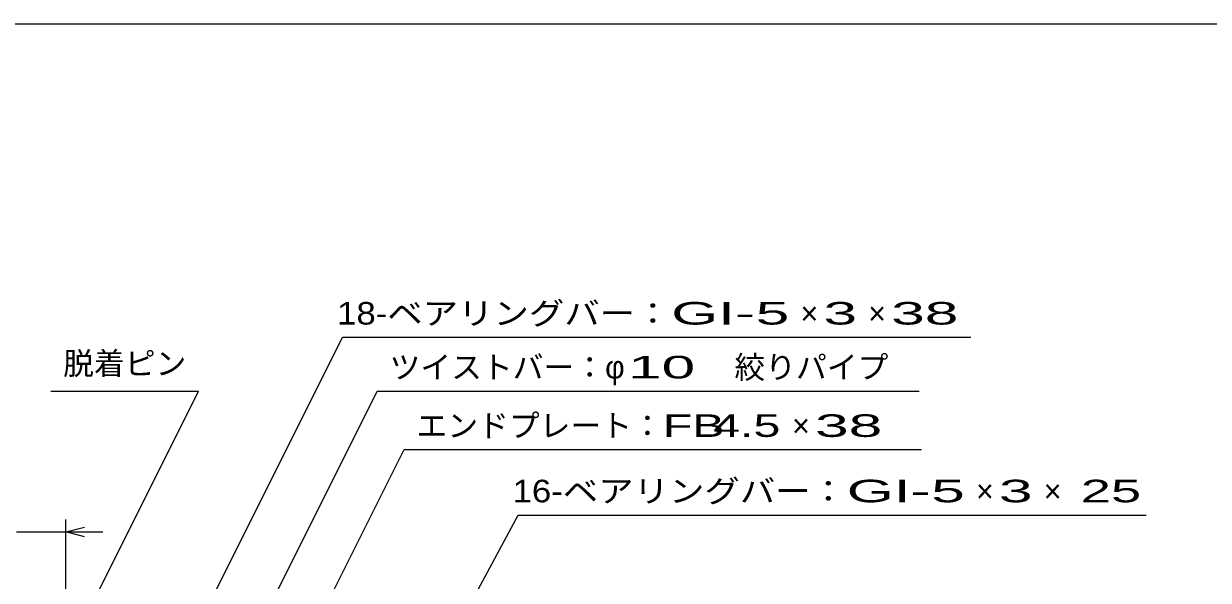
# Model space of a CAD drawing. Units: millimetres, scale not verified. Extents: x -1456 to 1389, y -1026 to 839.
# Drawn here: x -992 to -223, y 477 to 839 of the extents above; entities that cross this region are included whole.
import ezdxf
from ezdxf.enums import TextEntityAlignment as Align

# ---------------------------------------------------------------- set-up
doc = ezdxf.new("R2010")
doc.units = ezdxf.units.MM
doc.header["$LTSCALE"] = 8
doc.layers.add('0_2', color=150, linetype='Continuous', lineweight=25)
doc.layers.add('22', color=4, linetype='Continuous', lineweight=25)
doc.styles.add('ベクトル', font='')
doc.styles.get('ベクトル').set_extended_font_data('ベクトル')

msp = doc.modelspace()

# ---------------------------------------------------------------- linework, layer by layer
at = {"layer": '0_2'}
msp.add_line((-1379.2, 838.8), (1388.8, 838.8), dxfattribs=at)
at = {"layer": '22'}
for p, q in [((-948, 309.484), (-785.25, 634.984)), ((-785.25, 634.984), (-377.237, 634.984)), ((-974.75, 599.984), (-878.75, 599.984)), ((-954.5, 448.484), (-878.75, 599.984)), ((-883, 359.484), (-762.75, 599.984)), ((-762.75, 599.984), (-410.75, 599.984)), ((-823, 406.484), (-745.25, 561.984)), ((-745.25, 561.984), (-409.25, 561.984)), ((-965, 452.488), (-965, 516.484)), ((-752.593, 367.905), (-671.255, 519.477)), ((-671.255, 519.477), (-263.242, 519.477)), ((-997, 508.484), (-965, 508.484)), ((-965, 508.484), (-953, 511.684)), ((-953, 505.284), (-965, 508.484)), ((-965, 508.484), (-941, 508.484))]:
    msp.add_line(p, q, dxfattribs=at)

# ---------------------------------------------------------------- texts
at = {"layer": '22', "color": 2, "style": 'ベクトル'}
for s, width, p in [('18-ベアリングバー：', 1.15, (-788.82, 650.584)), ('GI-', 2, (-571.814, 650.584)), (' 5 ', 2, (-527.814, 650.584)), (' 3 ', 2, (-483.814, 650.584)), (' 38 ', 2, (-439.814, 650.584)), (' 10 ', 2, (-610.75, 615.584)), ('FB', 1.6, (-577.25, 577.584)), (' 4.5 ', 1.6, (-553.25, 577.584)), (' 38 ', 2, (-489.25, 577.584)), ('16-ベアリングバー：', 1.15, (-674.825, 535.077)), ('GI-', 2, (-457.819, 535.077)), (' 5 ', 2, (-413.819, 535.077)), (' 3 ', 2, (-369.819, 535.077)), ('25', 1.8, (-305.819, 535.077))]:
    msp.add_text(s, height=14.66, dxfattribs=dict(at, width=width)).set_placement(p, align=Align.MIDDLE_LEFT)
for s, p in [('×', (-487.814, 650.584)), ('×', (-443.814, 650.584)), ('脱着ピン', (-966.75, 617.984)), ('ツイストバー：', (-754.75, 615.584)), ('絞りパイプ', (-530.75, 615.584)), ('φ', (-614.75, 615.584)), ('エンドプレート：', (-737.25, 577.584)), ('×', (-493.25, 577.584)), ('×', (-373.819, 535.077)), ('×', (-329.819, 535.077))]:
    msp.add_text(s, height=14.66, dxfattribs=at).set_placement(p, align=Align.MIDDLE_LEFT)

doc.saveas('drawing.dxf')
